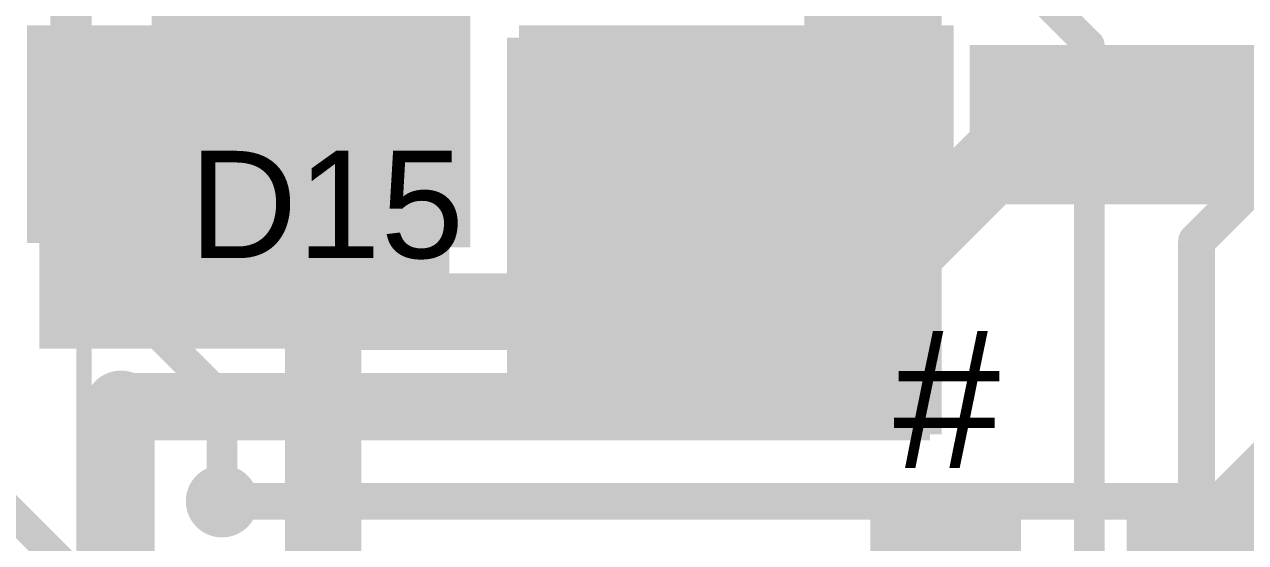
# Model space of a CAD drawing. Header units: millimetres. Extents: x -35.7 to 35.7, y -3.2 to 68.2.
# Drawn here: x -0.04 to 10.08, y 23.61 to 27.91 of the extents above; entities that cross this region are included whole.
import ezdxf

# ---------------------------------------------------------------- set-up
doc = ezdxf.new("R2010")
doc.units = ezdxf.units.MM
for name, color, linetype in [('BottomLayer', 5, 'Continuous'), ('BottomPaste', 16, 'Continuous'), ('BottomSolder', 6, 'Continuous'), ('TopLayer', 1, 'Continuous'), ('TopOverlay', 2, 'Continuous'), ('TopPaste', 8, 'Continuous'), ('TopSolder', 216, 'Continuous'), ('ViaHoleLayer', 16, 'Continuous')]:
    doc.layers.add(name, color=color, linetype=linetype)
doc.styles.add('Arial', font='', dxfattribs={"height": 0.2})
doc.styles.get('Arial').set_extended_font_data('Arial')

# ---------------------------------------------------------------- blocks, each defined once
blk = doc.blocks.new('SOD_123_18')
at = {"layer": 'TopLayer'}
for points in [[(-2.22499936, 0.32500062), (-1.25499876, 0.32500062), (-1.25499876, -0.32500062), (-2.22499936, -0.32500062)], [(1.2550013, 0.32500062), (2.2250019, 0.32500062), (2.2250019, -0.32500062), (1.2550013, -0.32500062)]]:
    blk.add_hatch(color=1, dxfattribs=at).paths.add_polyline_path(points)
at = {"layer": 'TopOverlay'}
for points in [[(-3.2512, -0.8634729999999999), (-2.3114, -0.8634729999999999), (-2.3114, 0.92419932), (-3.2512, 0.92419932)], [(-2.3622, 0.3811269999999999), (-1.4732, 0.3811269999999999), (-1.4732, 0.92419932), (-2.3622, 0.92419932)], [(-2.3622, -0.92394532), (-1.4732, -0.92394532), (-1.4732, -0.380873), (-2.3622, -0.380873)]]:
    blk.add_hatch(color=2, dxfattribs=at).paths.add_polyline_path(points)
at = {"layer": 'TopPaste'}
for points in [[(-2.22499936, 0.32500062), (-1.25499876, 0.32500062), (-1.25499876, -0.32500062), (-2.22499936, -0.32500062)], [(1.2550013, 0.32500062), (2.2250019, 0.32500062), (2.2250019, -0.32500062), (1.2550013, -0.32500062)]]:
    blk.add_hatch(color=8, dxfattribs=at).paths.add_polyline_path(points)
at = {"layer": 'TopSolder'}
for points in [[(-2.32659936, 0.4266006199999999), (-1.15339876, 0.4266006199999999), (-1.15339876, -0.4266006199999999), (-2.32659936, -0.4266006199999999)], [(1.1534013, 0.4266006199999999), (2.3266019, 0.4266006199999999), (2.3266019, -0.4266006199999999), (1.1534013, -0.4266006199999999)]]:
    blk.add_hatch(color=216, dxfattribs=at).paths.add_polyline_path(points)
at = {"layer": 'TopOverlay', "const_width": 0.127}
for points in [[(1.397, 0.8986723199999999), (-3.2004, 0.8986723199999999)], [(1.397, 0.5841999999999999), (1.397, 0.8986723199999999)], [(1.397, -0.8986723199999999), (1.397, -0.5841999999999999)], [(1.397, -0.8986723199999999), (-3.2004, -0.8986723199999999)]]:
    blk.add_lwpolyline(points, dxfattribs=at)
at = {"layer": 'TopOverlay', "const_width": 0.0635}
for points in [[(-3.23215, 0.8986723199999999, 1), (-3.16865, 0.8986723199999999, 1)], [(1.36525, 0.8986723199999999, 1), (1.42875, 0.8986723199999999, 1)], [(1.36525, 0.8986723199999999, 1), (1.42875, 0.8986723199999999, 1)], [(1.36525, 0.5841999999999999, 1), (1.42875, 0.5841999999999999, 1)], [(1.36525, -0.5841999999999999, 1), (1.42875, -0.5841999999999999, 1)], [(-3.23215, -0.8986723199999999, 1), (-3.16865, -0.8986723199999999, 1)], [(1.36525, -0.8986723199999999, 1), (1.42875, -0.8986723199999999, 1)], [(1.36525, -0.8986723199999999, 1), (1.42875, -0.8986723199999999, 1)]]:
    blk.add_lwpolyline(points, format="xyb", close=True, dxfattribs=at)
blk = doc.blocks.new('CAP0805_76')
at = {"layer": 'TopLayer'}
for points in [[(-1.524, 0.7619999999999999), (-0.508, 0.7619999999999999), (-0.508, -0.7619999999999999), (-1.524, -0.7619999999999999)], [(0.508, 0.7619999999999999), (1.524, 0.7619999999999999), (1.524, -0.7619999999999999), (0.508, -0.7619999999999999)]]:
    blk.add_hatch(color=1, dxfattribs=at).paths.add_polyline_path(points)
at = {"layer": 'TopPaste'}
for points in [[(-1.524, 0.7619999999999999), (-0.508, 0.7619999999999999), (-0.508, -0.7619999999999999), (-1.524, -0.7619999999999999)], [(0.508, 0.7619999999999999), (1.524, 0.7619999999999999), (1.524, -0.7619999999999999), (0.508, -0.7619999999999999)]]:
    blk.add_hatch(color=8, dxfattribs=at).paths.add_polyline_path(points)
at = {"layer": 'TopSolder'}
for points in [[(-1.59399986, 0.8319998599999999), (-0.4380001399999999, 0.8319998599999999), (-0.4380001399999999, -0.8319998599999999), (-1.59399986, -0.8319998599999999)], [(0.4380001399999999, 0.8319998599999999), (1.59399986, 0.8319998599999999), (1.59399986, -0.8319998599999999), (0.4380001399999999, -0.8319998599999999)]]:
    blk.add_hatch(color=216, dxfattribs=at).paths.add_polyline_path(points)
at = {"layer": 'TopOverlay', "const_width": 0.127}
for points in [[(-0.6096, 0.8636), (-1.6256, 0.8636)], [(-1.6256, 0.8636), (-1.6256, -0.8636)], [(1.6256, 0.8636), (0.6096, 0.8636)], [(1.6256, 0.8636), (1.6256, -0.8636)], [(-0.6096, -0.8636), (-1.6256, -0.8636)], [(1.6256, -0.8636), (0.6096, -0.8636)]]:
    blk.add_lwpolyline(points, dxfattribs=at)
at = {"layer": 'TopOverlay', "const_width": 0.0635}
for points in [[(-1.65735, 0.8636, 1), (-1.59385, 0.8636, 1)], [(-1.65735, 0.8636, 1), (-1.59385, 0.8636, 1)], [(-0.64135, 0.8636, 1), (-0.57785, 0.8636, 1)], [(0.57785, 0.8636, 1), (0.64135, 0.8636, 1)], [(1.59385, 0.8636, 1), (1.65735, 0.8636, 1)], [(1.59385, 0.8636, 1), (1.65735, 0.8636, 1)], [(-1.65735, -0.8636, 1), (-1.59385, -0.8636, 1)], [(-1.65735, -0.8636, 1), (-1.59385, -0.8636, 1)], [(-0.64135, -0.8636, 1), (-0.57785, -0.8636, 1)], [(0.57785, -0.8636, 1), (0.64135, -0.8636, 1)], [(1.59385, -0.8636, 1), (1.65735, -0.8636, 1)], [(1.59385, -0.8636, 1), (1.65735, -0.8636, 1)]]:
    blk.add_lwpolyline(points, format="xyb", close=True, dxfattribs=at)
blk = doc.blocks.new('2158_139')
at = {"layer": 'TopOverlay', "const_width": 0.127}
blk.add_lwpolyline([(-5.334, -4.064), (7.899399999999999, -4.064)], dxfattribs=at)
blk = doc.blocks.new('RES_2512_B_149')
at = {"layer": 'BottomLayer'}
for points in [[(-4.04999825, 1.70000041), (-2.44999891, 1.70000041), (-2.44999891, -1.70000041), (-4.04999825, -1.70000041)], [(2.45000145, 1.70000041), (4.050000789999999, 1.70000041), (4.050000789999999, -1.70000041), (2.45000145, -1.70000041)]]:
    blk.add_hatch(color=5, dxfattribs=at).paths.add_polyline_path(points)
at = {"layer": 'BottomPaste'}
for points in [[(-4.04999825, 1.70000041), (-2.44999891, 1.70000041), (-2.44999891, -1.70000041), (-4.04999825, -1.70000041)], [(2.45000145, 1.70000041), (4.050000789999999, 1.70000041), (4.050000789999999, -1.70000041), (2.45000145, -1.70000041)]]:
    blk.add_hatch(color=16, dxfattribs=at).paths.add_polyline_path(points)
at = {"layer": 'BottomSolder'}
for points in [[(-4.15159825, 1.80160041), (-2.34839891, 1.80160041), (-2.34839891, -1.80160041), (-4.15159825, -1.80160041)], [(2.34840145, 1.80160041), (4.15160079, 1.80160041), (4.15160079, -1.80160041), (2.34840145, -1.80160041)]]:
    blk.add_hatch(color=6, dxfattribs=at).paths.add_polyline_path(points)
blk = doc.blocks.new('RES_2512_B_150')
at = {"layer": 'BottomLayer'}
for points in [[(-4.04999825, 1.70000041), (-2.44999891, 1.70000041), (-2.44999891, -1.70000041), (-4.04999825, -1.70000041)], [(2.45000145, 1.70000041), (4.050000789999999, 1.70000041), (4.050000789999999, -1.70000041), (2.45000145, -1.70000041)]]:
    blk.add_hatch(color=5, dxfattribs=at).paths.add_polyline_path(points)
at = {"layer": 'BottomPaste'}
for points in [[(-4.04999825, 1.70000041), (-2.44999891, 1.70000041), (-2.44999891, -1.70000041), (-4.04999825, -1.70000041)], [(2.45000145, 1.70000041), (4.050000789999999, 1.70000041), (4.050000789999999, -1.70000041), (2.45000145, -1.70000041)]]:
    blk.add_hatch(color=16, dxfattribs=at).paths.add_polyline_path(points)
at = {"layer": 'BottomSolder'}
for points in [[(-4.15159825, 1.80160041), (-2.34839891, 1.80160041), (-2.34839891, -1.80160041), (-4.15159825, -1.80160041)], [(2.34840145, 1.80160041), (4.15160079, 1.80160041), (4.15160079, -1.80160041), (2.34840145, -1.80160041)]]:
    blk.add_hatch(color=6, dxfattribs=at).paths.add_polyline_path(points)

msp = doc.modelspace()

# ---------------------------------------------------------------- hatches: boundary and pattern name
at = {"layer": 'BottomLayer'}
for points in [[(6.4262, 26.2128), (7.315199999999999, 26.2128), (7.315199999999999, 31.242), (6.4262, 31.242)], [(7.563769479999999, 24.51100254), (7.563769479999999, 27.97680206), (6.4262, 27.97680206), (6.4262, 24.51100254)], [(3.48524322, 25.22220254), (3.48524322, 27.81299745999999), (0.08523986, 27.81299745999999), (0.08523986, 25.22220254)], [(7.467599999999999, 24.4602), (7.467599999999999, 27.79899952), (3.9624, 27.79899952), (3.9624, 24.4602)], [(7.7978, 26.416), (14.4272, 26.416), (14.4272, 27.7368), (7.7978, 27.7368)]]:
    msp.add_hatch(color=5, dxfattribs=at).paths.add_polyline_path(points)
h = msp.add_hatch(color=5, dxfattribs=at)
edge = h.paths.add_edge_path()
edge.add_arc((8.128, 26.8986), 0.2999994, 0, 360)
h = msp.add_hatch(color=5, dxfattribs=at)
edge = h.paths.add_edge_path()
edge.add_arc((2.4384, 25.527), 0.2999994, 0, 360)
h = msp.add_hatch(color=5, dxfattribs=at)
edge = h.paths.add_edge_path()
edge.add_arc((0.7619999999999999, 24.7396), 0.2999994, 0, 360)
h = msp.add_hatch(color=5, dxfattribs=at)
edge = h.paths.add_edge_path()
edge.add_arc((1.6002, 23.95699806), 0.2999994, 0, 360)
at = {"layer": 'BottomSolder'}
h = msp.add_hatch(color=6, dxfattribs=at)
edge = h.paths.add_edge_path()
edge.add_arc((8.128, 26.8986), 0.1499997, 0, 360)
h = msp.add_hatch(color=6, dxfattribs=at)
edge = h.paths.add_edge_path()
edge.add_arc((2.4384, 25.527), 0.1499997, 0, 360)
h = msp.add_hatch(color=6, dxfattribs=at)
edge = h.paths.add_edge_path()
edge.add_arc((0.7619999999999999, 24.7396), 0.1499997, 0, 360)
h = msp.add_hatch(color=6, dxfattribs=at)
edge = h.paths.add_edge_path()
edge.add_arc((1.6002, 23.95699806), 0.1499997, 0, 360)
at = {"layer": 'TopLayer'}
msp.add_hatch(color=1, dxfattribs=at).paths.add_polyline_path([(1.01600254, 29.38780254), (1.01600254, 26.06160142), (3.65760254, 26.06160142), (3.65760254, 29.38780254)])
h = msp.add_hatch(color=1, dxfattribs=at)
edge = h.paths.add_edge_path()
edge.add_arc((8.128, 26.8986), 0.2999994, 0, 360)
h = msp.add_hatch(color=1, dxfattribs=at)
edge = h.paths.add_edge_path()
edge.add_arc((2.4384, 25.527), 0.2999994, 0, 360)
h = msp.add_hatch(color=1, dxfattribs=at)
edge = h.paths.add_edge_path()
edge.add_arc((0.7619999999999999, 24.7396), 0.2999994, 0, 360)
h = msp.add_hatch(color=1, dxfattribs=at)
edge = h.paths.add_edge_path()
edge.add_arc((1.6002, 23.95699806), 0.2999994, 0, 360)
at = {"layer": 'TopSolder'}
h = msp.add_hatch(color=216, dxfattribs=at)
edge = h.paths.add_edge_path()
edge.add_arc((8.128, 26.8986), 0.1499997, 0, 360)
h = msp.add_hatch(color=216, dxfattribs=at)
edge = h.paths.add_edge_path()
edge.add_arc((2.4384, 25.527), 0.1499997, 0, 360)
h = msp.add_hatch(color=216, dxfattribs=at)
edge = h.paths.add_edge_path()
edge.add_arc((0.7619999999999999, 24.7396), 0.1499997, 0, 360)
h = msp.add_hatch(color=216, dxfattribs=at)
edge = h.paths.add_edge_path()
edge.add_arc((1.6002, 23.95699806), 0.1499997, 0, 360)
at = {"layer": 'ViaHoleLayer'}
h = msp.add_hatch(color=16, dxfattribs=at)
edge = h.paths.add_edge_path()
edge.add_arc((8.128, 26.8986), 0.1499997, 0, 360)
h = msp.add_hatch(color=16, dxfattribs=at)
edge = h.paths.add_edge_path()
edge.add_arc((2.4384, 25.527), 0.1499997, 0, 360)
h = msp.add_hatch(color=16, dxfattribs=at)
edge = h.paths.add_edge_path()
edge.add_arc((0.7619999999999999, 24.7396), 0.1499997, 0, 360)
h = msp.add_hatch(color=16, dxfattribs=at)
edge = h.paths.add_edge_path()
edge.add_arc((1.6002, 23.95699806), 0.1499997, 0, 360)

# ---------------------------------------------------------------- linework, layer by layer
at = {"layer": 'BottomLayer'}
for points, const_width in [([(1.328039, 26.967561), (1.328039, 26.99899858)], 0.5588), ([(1.658239, 26.99899858), (1.68919906, 26.99899858)], 0.5588), ([(1.68919906, 26.99899858), (2.0638008, 26.62439684)], 0.5588), ([(5.25416272, 26.99900112), (5.94764368, 26.99900112)], 0.5588), ([(2.0638008, 26.62439684), (2.1146008, 26.62439684)], 0.5588), ([(5.257797459999999, 24.91739746), (5.2578, 24.9174)], 0.5588), ([(0.7874, 24.73959746), (5.257797459999999, 24.73959746)], 0.5588), ([(9.880597459999999, 23.95699806), (10.4345994, 24.511)], 0.3048), ([(-0.254, 23.97760254), (0.49840388, 23.22519866)], 0.254), ([(1.6002, 23.95699806), (9.880597459999999, 23.95699806)], 0.3048)]:
    msp.add_lwpolyline(points, dxfattribs=dict(at, const_width=const_width))
for points, const_width in [([(1.188339, 26.99899858, 1), (1.467739, 26.99899858, 1)], 0.2794), ([(1.188339, 26.967561, 1), (1.467739, 26.967561, 1)], 0.2794), ([(1.518539, 26.99899858, 1), (1.797939, 26.99899858, 1)], 0.2794), ([(1.54949906, 26.99899858, 1), (1.82889906, 26.99899858, 1)], 0.2794), ([(1.54949906, 26.99899858, 1), (1.82889906, 26.99899858, 1)], 0.2794), ([(5.11446272, 26.99900112, 1), (5.39386272, 26.99900112, 1)], 0.2794), ([(5.80794368, 26.99900112, 1), (6.087343679999999, 26.99900112, 1)], 0.2794), ([(1.9241008, 26.62439684, 1), (2.2035008, 26.62439684, 1)], 0.2794), ([(1.9241008, 26.62439684, 1), (2.2035008, 26.62439684, 1)], 0.2794), ([(1.9749008, 26.62439684, 1), (2.2543008, 26.62439684, 1)], 0.2794), ([(5.11809746, 24.91739746, 1), (5.397497459999999, 24.91739746, 1)], 0.2794), ([(5.1181, 24.9174, 1), (5.3975, 24.9174, 1)], 0.2794), ([(0.6476999999999999, 24.73959746, 1), (0.9270999999999999, 24.73959746, 1)], 0.2794), ([(5.11809746, 24.73959746, 1), (5.397497459999999, 24.73959746, 1)], 0.2794), ([(1.524, 23.95699806, 1), (1.6764, 23.95699806, 1)], 0.1524), ([(9.804397459999999, 23.95699806, 1), (9.956797459999999, 23.95699806, 1)], 0.1524), ([(9.804397459999999, 23.95699806, 1), (9.956797459999999, 23.95699806, 1)], 0.1524)]:
    msp.add_lwpolyline(points, format="xyb", close=True, dxfattribs=dict(at, const_width=const_width))
at = {"layer": 'TopLayer'}
for points, const_width in [([(0.3048, 26.11120254), (0.3048, 28.98193086)], 0.254), ([(8.1732374, 28.3519626), (8.7884, 27.73679238)], 0.254), ([(9.6774, 26.1112), (11.8364, 28.2702)], 0.3048), ([(8.7884, 21.8694), (8.7884, 27.73679238)], 0.254), ([(6.7564, 25.527), (8.128, 26.8986)], 0.635), ([(0.3048, 26.11120254), (1.6002, 24.81580254)], 0.254), ([(9.6774, 23.08944836), (9.6774, 26.1112)], 0.3048), ([(2.4384, 25.527), (6.7564, 25.527)], 0.635), ([(2.4384, 20.35223514), (2.4384, 25.527)], 0.635), ([(0.7619999999999999, 17.2466), (0.7619999999999999, 24.7396)], 0.5588), ([(1.6002, 23.95699806), (1.6002, 24.81580254)], 0.254)]:
    msp.add_lwpolyline(points, dxfattribs=dict(at, const_width=const_width))
for points, const_width in [([(8.7249, 27.73679238, 1), (8.851899999999999, 27.73679238, 1)], 0.127), ([(8.7249, 27.73679238, 1), (8.851899999999999, 27.73679238, 1)], 0.127), ([(7.969249999999999, 26.8986, 1), (8.28675, 26.8986, 1)], 0.3175), ([(0.2413, 26.11120254, 1), (0.3683, 26.11120254, 1)], 0.127), ([(0.2413, 26.11120254, 1), (0.3683, 26.11120254, 1)], 0.127), ([(9.6012, 26.1112, 1), (9.7536, 26.1112, 1)], 0.1524), ([(9.6012, 26.1112, 1), (9.7536, 26.1112, 1)], 0.1524), ([(2.27965, 25.527, 1), (2.59715, 25.527, 1)], 0.3175), ([(2.27965, 25.527, 1), (2.59715, 25.527, 1)], 0.3175), ([(6.597649999999999, 25.527, 1), (6.91515, 25.527, 1)], 0.3175), ([(6.597649999999999, 25.527, 1), (6.91515, 25.527, 1)], 0.3175), ([(0.6223, 24.7396, 1), (0.9016999999999998, 24.7396, 1)], 0.2794), ([(1.5367, 24.81580254, 1), (1.6637, 24.81580254, 1)], 0.127), ([(1.5367, 24.81580254, 1), (1.6637, 24.81580254, 1)], 0.127), ([(1.5367, 23.95699806, 1), (1.6637, 23.95699806, 1)], 0.127)]:
    msp.add_lwpolyline(points, format="xyb", close=True, dxfattribs=dict(at, const_width=const_width))

# ---------------------------------------------------------------- block references
for name, p, rotation in [('SOD_123_18', (2.6162, 29.31159999999999), 270), ('2158_139', (-3.606799999999999, 23.1043988), 90), ('RES_2512_B_149', (1.785239, 23.749), 270), ('RES_2512_B_150', (5.8637678, 23.749), 270), ('CAP0805_76', (8.6614, 23.08944836), 180)]:
    msp.add_blockref(name, p, dxfattribs=dict(rotation=rotation))

# ---------------------------------------------------------------- texts
at = {"layer": 'TopOverlay', "style": 'Arial'}
msp.add_text('D15', height=0.889, dxfattribs=at).set_placement((1.32751068, 25.97164478))
msp.add_text('#', height=1.143, rotation=360, dxfattribs=at).set_placement((7.162799999999999, 24.2316))

doc.saveas('drawing.dxf')
